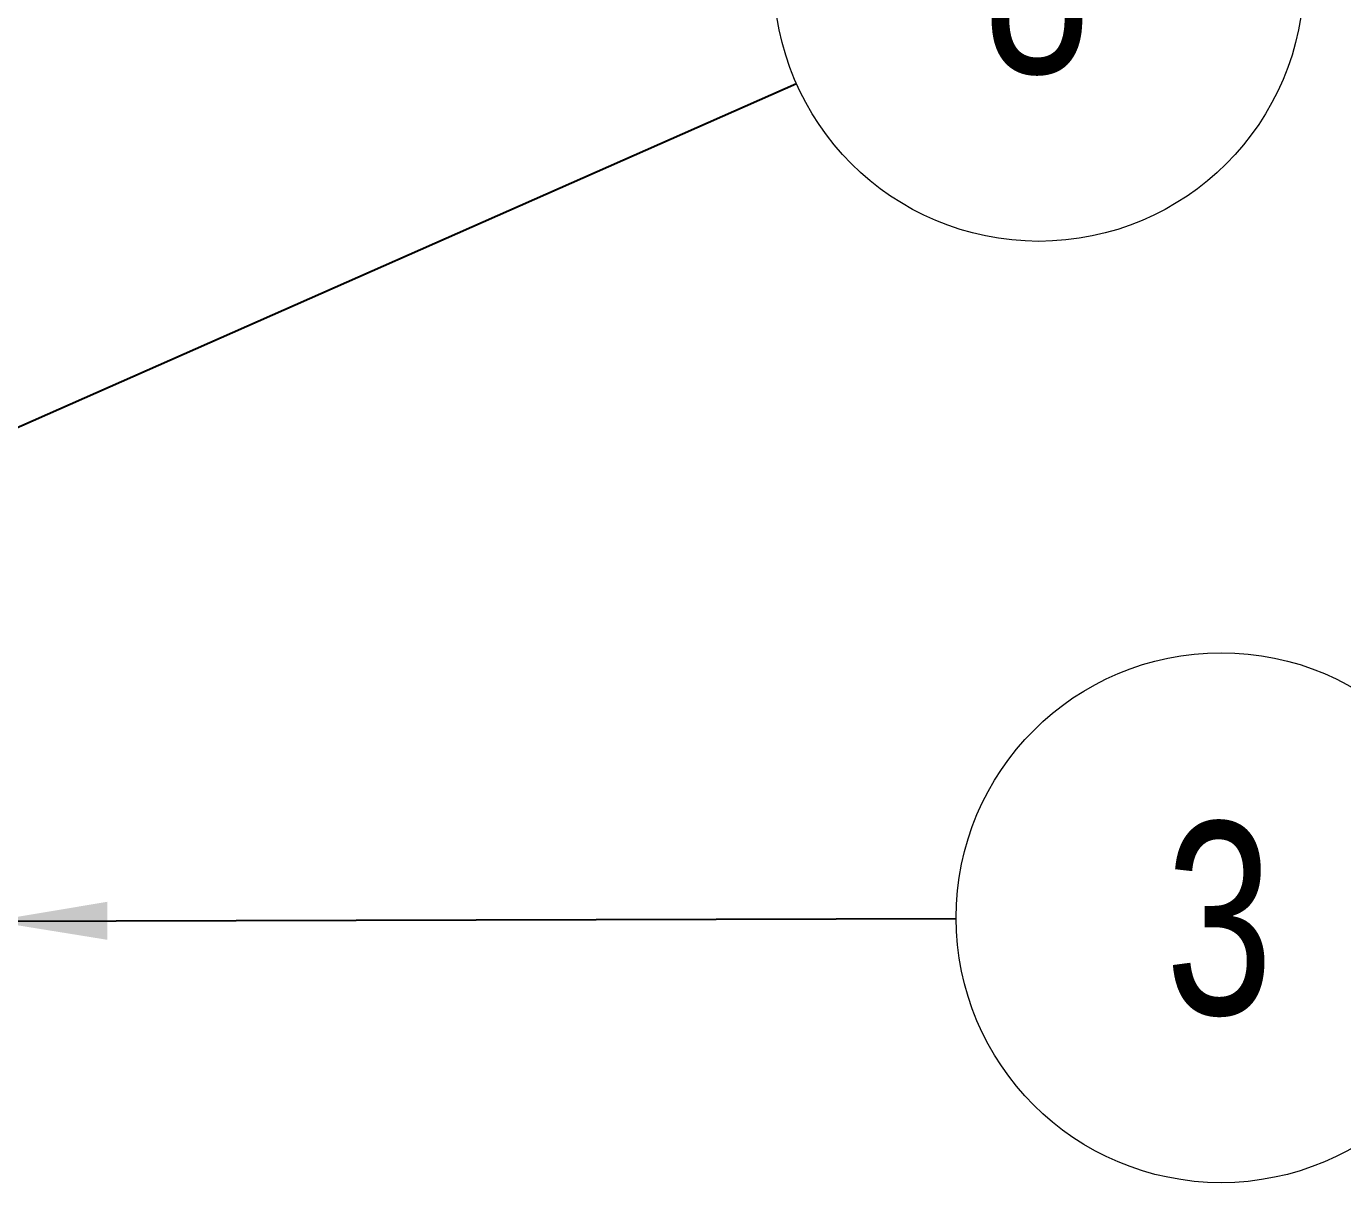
# Model space of a CAD drawing. Header units: millimetres. Extents: x 15 to 1268, y -316 to 292.
# Drawn here: x 921.75 to 939.83, y 249.78 to 265.67 of the extents above; entities that cross this region are included whole.
import ezdxf

# ---------------------------------------------------------------- set-up
doc = ezdxf.new("R2010")
doc.units = ezdxf.units.MM
doc.styles.add('SLDTEXTSTYLE0', font='TXT', dxfattribs={"width": 0.75})
doc.dimstyles.new('SLDDIMSTYLE0', dxfattribs={"dimtxt": 0.18, "dimasz": 1.5875, "dimexe": 0, "dimexo": 0.0625, "dimgap": 0, "dimtad": 0, "dimtih": 1, "dimtoh": 1, "dimdec": 0, "dimrnd": 1e-09, "dimzin": 0, "dimdsep": 46, "dimtxsty": 'Standard', "dimsah": 1, "dimcen": 0.09, "dimadec": 0, "dimazin": 0, "dimtfac": 1.5875, "dimtdec": 0, "dimtofl": 0, "dimtmove": 0, "dimatfit": 3, "dimfxl": 1, "dimfrac": 2, "dimtolj": 1, "dimtzin": 0, "dimarcsym": 0})

# ---------------------------------------------------------------- blocks, each defined once
blk = doc.blocks.new('SW_NOTE_0_48')
at = {"color": 0, "linetype": 'Continuous', "lineweight": 0}
blk.add_circle((3.641, 0.01), 3.641, dxfattribs=at)
at = {"color": 0, "linetype": 'Continuous', "lineweight": 0, "insert": (3.614, 1.326), "char_height": 2.646, "attachment_point": 2, "style": 'SLDTEXTSTYLE0'}
blk.add_mtext('3', dxfattribs=at)
blk = doc.blocks.new('SW_NOTE_0_49')
at = {"color": 0, "linetype": 'Continuous', "lineweight": 0}
blk.add_circle((3.33, 1.471), 3.641, dxfattribs=at)
at = {"color": 0, "linetype": 'Continuous', "lineweight": 0, "insert": (3.304, 2.787), "char_height": 2.646, "attachment_point": 2, "style": 'SLDTEXTSTYLE0'}
blk.add_mtext('8', dxfattribs=at)

msp = doc.modelspace()

# ---------------------------------------------------------------- block references
at = {"color": 7, "linetype": 'Continuous', "lineweight": 0}
for name, p in [('SW_NOTE_0_49', (932.32375127, 264.88777754)), ('SW_NOTE_0_48', (934.51682915, 253.41406765))]:
    msp.add_blockref(name, p, dxfattribs=at)

# ---------------------------------------------------------------- leaders
for points in [[(910.13671034, 255.087715), (932.32375127, 264.88777754)], [(921.27004367, 253.37727245), (934.51682915, 253.41406765)]]:
    msp.add_leader(points, dimstyle='SLDDIMSTYLE0', dxfattribs=at)

doc.saveas('drawing.dxf')
